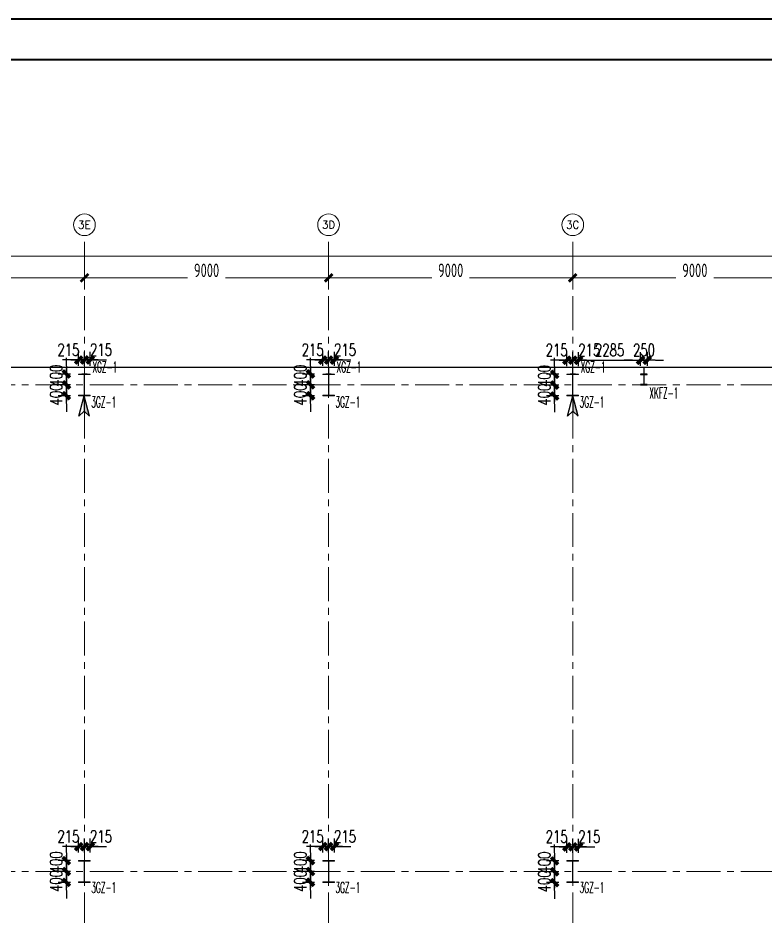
# Model space of a CAD drawing. Extents: x -1201378 to 2367219, y -619313 to 244905.
# Drawn here: x 177790 to 205331, y -203041 to -169915 of the extents above; entities that cross this region are included whole.
import ezdxf
from ezdxf.enums import TextEntityAlignment as Align

# ---------------------------------------------------------------- set-up
doc = ezdxf.new("R2010")
doc.units = 0
doc.header["$LTSCALE"] = 1000
doc.linetypes.add('CENTER', pattern=[2, 1.25, -0.25, 0.25, -0.25])
doc.linetypes.add('HIDDEN', pattern=[0.375, 0.25, -0.125])
doc.layers.get('0').update_dxf_attribs({"linetype": 'CONTINUOUS'})
doc.layers.get('Defpoints').update_dxf_attribs({"linetype": 'CONTINUOUS'})
for name, color, linetype in [('0-cxFrame', 155, 'CONTINUOUS'), ('A-AXIS-DP', 126, 'CONTINUOUS'), ('A-WINDOW', 140, 'CONTINUOUS'), ('S-CJGC', 5, 'CONTINUOUS'), ('S-DIMZ', 115, 'CONTINUOUS'), ('S-SGJ', 21, 'CONTINUOUS'), ('S-SHAPE2', 165, 'HIDDEN')]:
    doc.layers.add(name, color=color, linetype=linetype)
for name, color, linetype, lineweight in [('0-cxText', 131, 'CONTINUOUS', 25), ('S-axis', 111, 'CONTINUOUS', 0), ('S-col', 2, 'CONTINUOUS', 0), ('S-dote', 5, 'CENTER', 0)]:
    doc.layers.add(name, color=color, linetype=linetype, lineweight=lineweight)
doc.styles.add('_TCH_AXIS', font='COMPLEX', dxfattribs={"bigfont": 'GBCBIG'})
doc.styles.add('cx_tuming', font='simhei.ttf')
doc.styles.add('cx_tuqian1', font='')
doc.styles.add('SS1', font='tj-romans1.shx', dxfattribs={"width": 0.7, "bigfont": 'tj-hztxt1.shx'})
doc.styles.add('TSSD_Dimension', font='tssdeng.shx', dxfattribs={"width": 0.7, "bigfont": 'hztxt.shx'})
doc.styles.add('黑体', font='simhei.ttf', dxfattribs={"width": 0.8})
doc.styles.get('cx_tuqian1').set_extended_font_data('SimSun')
doc.dimstyles.new('S-150-ARCHI', dxfattribs={"dimscale": 150, "dimtxt": 3, "dimasz": 2, "dimexe": 2, "dimexo": 2, "dimgap": 1, "dimtad": 1, "dimdec": 0, "dimzin": 0, "dimdsep": 46, "dimtxsty": 'SS1', "dimblk1": 'TT', "dimblk2": 'TT', "dimsah": 1, "dimcen": 1, "dimclrd": 256, "dimclre": 256, "dimclrt": 256, "dimadec": 0, "dimazin": 0, "dimtfac": 1, "dimtdec": 0, "dimtix": 1, "dimtmove": 2, "dimatfit": 0, "dimldrblk": 'TT', "dimfxl": 2, "dimtolj": 1, "dimtzin": 0, "dimarcsym": 0})
doc.dimstyles.new('TSSD_200_200', dxfattribs={"dimtxt": 500, "dimasz": 200, "dimexe": 200, "dimexo": 500, "dimgap": 200, "dimtad": 1, "dimdec": 0, "dimzin": 0, "dimdsep": 46, "dimtxsty": 'TSSD_Dimension', "dimblk": 'ARCHTICK', "dimcen": 0, "dimdle": 200, "dimclrt": 7, "dimadec": 0, "dimazin": 0, "dimtfac": 1, "dimtdec": 0, "dimtix": 1, "dimtmove": 2, "dimatfit": 3, "dimfxl": 1, "dimtolj": 1, "dimtzin": 0, "dimarcsym": 0})

# ---------------------------------------------------------------- blocks, each defined once
blk = doc.blocks.new('w42343243')
at = {"layer": 'S-col'}
blk.add_lwpolyline([(-165069, 621020), (-164639, 621020), (-164639, 621002), (-164848, 621002), (-164848, 620238), (-164639, 620238), (-164639, 620220), (-165069, 620220), (-165069, 620238), (-164860, 620238), (-164860, 621002), (-165069, 621002)], close=True, dxfattribs=at)
blk = doc.blocks.new('42343')
at = {"layer": 'A-WINDOW'}
for p in [(0, 100), (9000, 100), (18000, 100), (0, -17850), (9000, -17850), (18000, -17850)]:
    blk.add_blockref('w42343243', p, dxfattribs=at)
blk = doc.blocks.new('_ArchTick')
at = {"color": 0, "linetype": 'ByBlock', "const_width": 0.5}
blk.add_lwpolyline([(-0.71, -0.71), (0.71, 0.71)], dxfattribs=at)
blk = doc.blocks.new('*D477')
at = {"layer": 'Defpoints', "color": 0, "transparency": 16777216}
for p in [(-119758, -279500), (-128758, -280358), (-119758, -280358)]:
    blk.add_point(p, dxfattribs=at)
at = {"layer": 'S-axis', "color": 0, "lineweight": -2, "transparency": 16777216}
for p, q in [((-128958, -279500), (-124957, -279500)), ((-128758, -279858), (-128758, -279300)), ((-119558, -279500), (-123560, -279500)), ((-119758, -279858), (-119758, -279300))]:
    blk.add_line(p, q, dxfattribs=at)
at = {"layer": 'S-axis', "color": 0, "lineweight": -2, "transparency": 16777216, "xscale": 200, "yscale": 200, "zscale": 200, "rotation": 180}
blk.add_blockref('_ArchTick', (-128758, -279500), dxfattribs=at)
at = {"layer": 'S-axis', "color": 0, "lineweight": -2, "transparency": 16777216, "xscale": 200, "yscale": 200, "zscale": 200}
blk.add_blockref('_ArchTick', (-119758, -279500), dxfattribs=at)
at = {"layer": 'S-axis', "color": 7, "transparency": 16777216, "insert": (-124258, -279225), "char_height": 500, "attachment_point": 5, "style": 'TSSD_Dimension'}
blk.add_mtext('\\A1;9000', dxfattribs=at)
blk = doc.blocks.new('*D478')
at = {"layer": 'Defpoints', "color": 0, "transparency": 16777216}
for p in [(-110758, -279500), (-119758, -280358), (-110758, -280358)]:
    blk.add_point(p, dxfattribs=at)
at = {"layer": 'S-axis', "color": 0, "lineweight": -2, "transparency": 16777216}
for p, q in [((-119958, -279500), (-115957, -279500)), ((-119758, -279858), (-119758, -279300)), ((-110558, -279500), (-114560, -279500)), ((-110758, -279858), (-110758, -279300))]:
    blk.add_line(p, q, dxfattribs=at)
at = {"layer": 'S-axis', "color": 0, "lineweight": -2, "transparency": 16777216, "xscale": 200, "yscale": 200, "zscale": 200, "rotation": 180}
blk.add_blockref('_ArchTick', (-119758, -279500), dxfattribs=at)
at = {"layer": 'S-axis', "color": 0, "lineweight": -2, "transparency": 16777216, "xscale": 200, "yscale": 200, "zscale": 200}
blk.add_blockref('_ArchTick', (-110758, -279500), dxfattribs=at)
at = {"layer": 'S-axis', "color": 7, "transparency": 16777216, "insert": (-115258, -279225), "char_height": 500, "attachment_point": 5, "style": 'TSSD_Dimension'}
blk.add_mtext('\\A1;9000', dxfattribs=at)
blk = doc.blocks.new('*D479')
at = {"layer": 'Defpoints', "color": 0, "transparency": 16777216}
for p in [(-101758, -279500), (-110758, -280358), (-101758, -280358)]:
    blk.add_point(p, dxfattribs=at)
at = {"layer": 'S-axis', "color": 0, "lineweight": -2, "transparency": 16777216}
for p, q in [((-110958, -279500), (-106957, -279500)), ((-110758, -279858), (-110758, -279300)), ((-101558, -279500), (-105560, -279500)), ((-101758, -279858), (-101758, -279300))]:
    blk.add_line(p, q, dxfattribs=at)
at = {"layer": 'S-axis', "color": 0, "lineweight": -2, "transparency": 16777216, "xscale": 200, "yscale": 200, "zscale": 200, "rotation": 180}
blk.add_blockref('_ArchTick', (-110758, -279500), dxfattribs=at)
at = {"layer": 'S-axis', "color": 0, "lineweight": -2, "transparency": 16777216, "xscale": 200, "yscale": 200, "zscale": 200}
blk.add_blockref('_ArchTick', (-101758, -279500), dxfattribs=at)
at = {"layer": 'S-axis', "color": 7, "transparency": 16777216, "insert": (-106258, -279225), "char_height": 500, "attachment_point": 5, "style": 'TSSD_Dimension'}
blk.add_mtext('\\A1;9000', dxfattribs=at)
blk = doc.blocks.new('*D480')
at = {"layer": 'Defpoints', "color": 0, "transparency": 16777216}
for p in [(-92758, -279500), (-101758, -280358), (-92758, -280358)]:
    blk.add_point(p, dxfattribs=at)
at = {"layer": 'S-axis', "color": 0, "lineweight": -2, "transparency": 16777216}
for p, q in [((-101958, -279500), (-97957, -279500)), ((-101758, -279858), (-101758, -279300)), ((-92558, -279500), (-96560, -279500)), ((-92758, -279858), (-92758, -279300))]:
    blk.add_line(p, q, dxfattribs=at)
at = {"layer": 'S-axis', "color": 0, "lineweight": -2, "transparency": 16777216, "xscale": 200, "yscale": 200, "zscale": 200, "rotation": 180}
blk.add_blockref('_ArchTick', (-101758, -279500), dxfattribs=at)
at = {"layer": 'S-axis', "color": 0, "lineweight": -2, "transparency": 16777216, "xscale": 200, "yscale": 200, "zscale": 200}
blk.add_blockref('_ArchTick', (-92758, -279500), dxfattribs=at)
at = {"layer": 'S-axis', "color": 7, "transparency": 16777216, "insert": (-97258, -279225), "char_height": 500, "attachment_point": 5, "style": 'TSSD_Dimension'}
blk.add_mtext('\\A1;9000', dxfattribs=at)
blk = doc.blocks.new('*D483')
at = {"layer": 'Defpoints', "color": 0, "transparency": 16777216}
for p in [(-82958, -278700), (-268658, -280258), (-82958, -280258)]:
    blk.add_point(p, dxfattribs=at)
at = {"layer": 'S-axis', "color": 0, "lineweight": -2, "transparency": 16777216}
for p, q in [((-268658, -279758), (-268658, -278500)), ((-82958, -279758), (-82958, -278500)), ((-268858, -278700), (-176749, -278700)), ((-82758, -278700), (-174868, -278700))]:
    blk.add_line(p, q, dxfattribs=at)
at = {"layer": 'S-axis', "color": 0, "lineweight": -2, "transparency": 16777216, "xscale": 200, "yscale": 200, "zscale": 200, "rotation": 180}
blk.add_blockref('_ArchTick', (-268658, -278700), dxfattribs=at)
at = {"layer": 'S-axis', "color": 0, "lineweight": -2, "transparency": 16777216, "xscale": 200, "yscale": 200, "zscale": 200}
blk.add_blockref('_ArchTick', (-82958, -278700), dxfattribs=at)
at = {"layer": 'S-axis', "color": 7, "transparency": 16777216, "insert": (-175808, -278425), "char_height": 500, "attachment_point": 5, "style": 'TSSD_Dimension'}
blk.add_mtext('\\A1;185700', dxfattribs=at)
blk = doc.blocks.new('TK22.A0 L(Dragon)')
at = {"layer": '0-cxFrame', "color": 7, "const_width": 0.5}
blk.add_lwpolyline([(0, 0), (-1486, 0), (-1486, 841), (0, 841)], close=True, dxfattribs=at)
at = {"layer": '0-cxFrame', "const_width": 0.5}
blk.add_lwpolyline([(-80, 10), (-1466, 10), (-1466, 831), (-80, 831)], close=True, dxfattribs=at)
at = {"style": '黑体', "flags": 4}
blk.add_attdef('图幅', text='', height=3.3, dxfattribs=at).set_placement((-40, 3), align=Align.RIGHT)
at = {"layer": '0-cxText', "flags": 4}
for tag, height, style, p in [('建设单位', 3.5, 'cx_tuming', (-45, 240)), ('项目名称', 3.5, 'cx_tuming', (-45, 210)), ('子项名称', 3.5, 'cx_tuming', (-45, 180)), ('工程编号', 3.3, 'cx_tuqian1', (-35, 165)), ('图名1', 3.5, 'cx_tuming', (-45, 87)), ('图名2', 3.5, 'cx_tuming', (-45, 79)), ('图名3', 3.5, 'cx_tuming', (-45, 71)), ('出图日期', 3.3, 'cx_tuqian1', (-39, 60)), ('专业', 3.3, 'cx_tuqian1', (-55, 52)), ('图号', 3.3, 'cx_tuqian1', (-55, 44)), ('版次', 3.3, 'cx_tuqian1', (-20, 44))]:
    blk.add_attdef(tag, text='', height=height, dxfattribs=dict(at, style=style)).set_placement(p, align=Align.MIDDLE)
at = {"layer": 'Defpoints', "color": 6, "flags": 4}
for tag, height, style, p in [('tufu', 3.3, '黑体', (-12, 12)), ('dwfname', 4, 'cx_tuqian1', (-80, 3))]:
    blk.add_attdef(tag, text='', height=height, dxfattribs=dict(at, style=style)).set_placement(p, align=Align.RIGHT)
blk = doc.blocks.new('TT')
blk.add_line((-0.97, 0), (0.97, 0))
at = {"const_width": 0.45}
blk.add_lwpolyline([(-0.44, -0.44), (0.44, 0.44)], dxfattribs=at)
blk = doc.blocks.new('*D4148')
at = {"layer": 'Defpoints', "color": 0, "transparency": 16777216}
for p in [(180242, -200480), (180242, -200998), (180457, -200998)]:
    blk.add_point(p, dxfattribs=at)
at = {"layer": 'S-DIMZ', "lineweight": -2, "transparency": 16777216}
for p, q in [((180242, -200698), (180242, -200180)), ((180457, -200698), (180457, -200180)), ((179942, -200480), (179642, -200480)), ((180457, -200480), (180242, -200480)), ((180757, -200480), (181057, -200480))]:
    blk.add_line(p, q, dxfattribs=at)
at = {"layer": 'S-DIMZ', "lineweight": -2, "transparency": 16777216, "xscale": 300, "yscale": 300, "zscale": 300}
blk.add_blockref('TT', (180242, -200480), dxfattribs=at)
at = {"layer": 'S-DIMZ', "lineweight": -2, "transparency": 16777216, "xscale": 300, "yscale": 300, "zscale": 300, "rotation": 180}
blk.add_blockref('TT', (180457, -200480), dxfattribs=at)
at = {"layer": 'S-DIMZ', "transparency": 16777216, "insert": (180850, -200105), "char_height": 450, "attachment_point": 5, "style": 'SS1'}
blk.add_mtext('\\A1;215', dxfattribs=at)
blk = doc.blocks.new('*D4149')
at = {"layer": 'Defpoints', "color": 0, "transparency": 16777216}
for p in [(180027, -200480), (180027, -200998), (180242, -200998)]:
    blk.add_point(p, dxfattribs=at)
at = {"layer": 'S-DIMZ', "lineweight": -2, "transparency": 16777216}
for p, q in [((180027, -200698), (180027, -200180)), ((180242, -200698), (180242, -200180)), ((179727, -200480), (179427, -200480)), ((180242, -200480), (180027, -200480)), ((180542, -200480), (180842, -200480))]:
    blk.add_line(p, q, dxfattribs=at)
at = {"layer": 'S-DIMZ', "lineweight": -2, "transparency": 16777216, "xscale": 300, "yscale": 300, "zscale": 300}
blk.add_blockref('TT', (180027, -200480), dxfattribs=at)
at = {"layer": 'S-DIMZ', "lineweight": -2, "transparency": 16777216, "xscale": 300, "yscale": 300, "zscale": 300, "rotation": 180}
blk.add_blockref('TT', (180242, -200480), dxfattribs=at)
at = {"layer": 'S-DIMZ', "transparency": 16777216, "insert": (179651, -200105), "char_height": 450, "attachment_point": 5, "style": 'SS1'}
blk.add_mtext('\\A1;215', dxfattribs=at)
blk = doc.blocks.new('*D4150')
at = {"layer": 'Defpoints', "color": 0, "transparency": 16777216}
for p in [(180027, -200998), (179573, -201398), (180027, -201398)]:
    blk.add_point(p, dxfattribs=at)
at = {"layer": 'S-DIMZ', "lineweight": -2, "transparency": 16777216}
for p, q in [((179573, -200698), (179573, -200398)), ((179727, -200998), (179273, -200998)), ((179573, -200998), (179573, -201398)), ((179727, -201398), (179273, -201398)), ((179573, -201698), (179573, -201998))]:
    blk.add_line(p, q, dxfattribs=at)
at = {"layer": 'S-DIMZ', "lineweight": -2, "transparency": 16777216, "xscale": 300, "yscale": 300, "zscale": 300}
for p, rotation in [((179573, -200998), 270), ((179573, -201398), 90)]:
    blk.add_blockref('TT', p, dxfattribs=dict(at, rotation=rotation))
at = {"layer": 'S-DIMZ', "transparency": 16777216, "insert": (179198, -201058), "char_height": 450, "attachment_point": 5, "rotation": 90, "style": 'SS1'}
blk.add_mtext('\\A1;400', dxfattribs=at)
blk = doc.blocks.new('*D4151')
at = {"layer": 'Defpoints', "color": 0, "transparency": 16777216}
for p in [(180027, -201398), (179573, -201798), (180027, -201798)]:
    blk.add_point(p, dxfattribs=at)
at = {"layer": 'S-DIMZ', "lineweight": -2, "transparency": 16777216}
for p, q in [((179573, -201098), (179573, -200798)), ((179727, -201398), (179273, -201398)), ((179573, -201398), (179573, -201798)), ((179727, -201798), (179273, -201798)), ((179573, -202098), (179573, -202398))]:
    blk.add_line(p, q, dxfattribs=at)
at = {"layer": 'S-DIMZ', "lineweight": -2, "transparency": 16777216, "xscale": 300, "yscale": 300, "zscale": 300}
for p, rotation in [((179573, -201398), 270), ((179573, -201798), 90)]:
    blk.add_blockref('TT', p, dxfattribs=dict(at, rotation=rotation))
at = {"layer": 'S-DIMZ', "transparency": 16777216, "insert": (179198, -201752), "char_height": 450, "attachment_point": 5, "rotation": 90, "style": 'SS1'}
blk.add_mtext('\\A1;400', dxfattribs=at)
blk = doc.blocks.new('*D4152')
at = {"layer": 'Defpoints', "color": 0, "transparency": 16777216}
for p in [(189242, -200480), (189242, -200998), (189457, -200998)]:
    blk.add_point(p, dxfattribs=at)
at = {"layer": 'S-DIMZ', "lineweight": -2, "transparency": 16777216}
for p, q in [((189242, -200698), (189242, -200180)), ((189457, -200698), (189457, -200180)), ((188942, -200480), (188642, -200480)), ((189457, -200480), (189242, -200480)), ((189757, -200480), (190057, -200480))]:
    blk.add_line(p, q, dxfattribs=at)
at = {"layer": 'S-DIMZ', "lineweight": -2, "transparency": 16777216, "xscale": 300, "yscale": 300, "zscale": 300}
blk.add_blockref('TT', (189242, -200480), dxfattribs=at)
at = {"layer": 'S-DIMZ', "lineweight": -2, "transparency": 16777216, "xscale": 300, "yscale": 300, "zscale": 300, "rotation": 180}
blk.add_blockref('TT', (189457, -200480), dxfattribs=at)
at = {"layer": 'S-DIMZ', "transparency": 16777216, "insert": (189850, -200105), "char_height": 450, "attachment_point": 5, "style": 'SS1'}
blk.add_mtext('\\A1;215', dxfattribs=at)
blk = doc.blocks.new('*D4153')
at = {"layer": 'Defpoints', "color": 0, "transparency": 16777216}
for p in [(189027, -200480), (189027, -200998), (189242, -200998)]:
    blk.add_point(p, dxfattribs=at)
at = {"layer": 'S-DIMZ', "lineweight": -2, "transparency": 16777216}
for p, q in [((189027, -200698), (189027, -200180)), ((189242, -200698), (189242, -200180)), ((188727, -200480), (188427, -200480)), ((189242, -200480), (189027, -200480)), ((189542, -200480), (189842, -200480))]:
    blk.add_line(p, q, dxfattribs=at)
at = {"layer": 'S-DIMZ', "lineweight": -2, "transparency": 16777216, "xscale": 300, "yscale": 300, "zscale": 300}
blk.add_blockref('TT', (189027, -200480), dxfattribs=at)
at = {"layer": 'S-DIMZ', "lineweight": -2, "transparency": 16777216, "xscale": 300, "yscale": 300, "zscale": 300, "rotation": 180}
blk.add_blockref('TT', (189242, -200480), dxfattribs=at)
at = {"layer": 'S-DIMZ', "transparency": 16777216, "insert": (188651, -200105), "char_height": 450, "attachment_point": 5, "style": 'SS1'}
blk.add_mtext('\\A1;215', dxfattribs=at)
blk = doc.blocks.new('*D4154')
at = {"layer": 'Defpoints', "color": 0, "transparency": 16777216}
for p in [(189027, -200998), (188573, -201398), (189027, -201398)]:
    blk.add_point(p, dxfattribs=at)
at = {"layer": 'S-DIMZ', "lineweight": -2, "transparency": 16777216}
for p, q in [((188573, -200698), (188573, -200398)), ((188727, -200998), (188273, -200998)), ((188573, -200998), (188573, -201398)), ((188727, -201398), (188273, -201398)), ((188573, -201698), (188573, -201998))]:
    blk.add_line(p, q, dxfattribs=at)
at = {"layer": 'S-DIMZ', "lineweight": -2, "transparency": 16777216, "xscale": 300, "yscale": 300, "zscale": 300}
for p, rotation in [((188573, -200998), 270), ((188573, -201398), 90)]:
    blk.add_blockref('TT', p, dxfattribs=dict(at, rotation=rotation))
at = {"layer": 'S-DIMZ', "transparency": 16777216, "insert": (188198, -201058), "char_height": 450, "attachment_point": 5, "rotation": 90, "style": 'SS1'}
blk.add_mtext('\\A1;400', dxfattribs=at)
blk = doc.blocks.new('*D4155')
at = {"layer": 'Defpoints', "color": 0, "transparency": 16777216}
for p in [(189027, -201398), (188573, -201798), (189027, -201798)]:
    blk.add_point(p, dxfattribs=at)
at = {"layer": 'S-DIMZ', "lineweight": -2, "transparency": 16777216}
for p, q in [((188573, -201098), (188573, -200798)), ((188727, -201398), (188273, -201398)), ((188573, -201398), (188573, -201798)), ((188727, -201798), (188273, -201798)), ((188573, -202098), (188573, -202398))]:
    blk.add_line(p, q, dxfattribs=at)
at = {"layer": 'S-DIMZ', "lineweight": -2, "transparency": 16777216, "xscale": 300, "yscale": 300, "zscale": 300}
for p, rotation in [((188573, -201398), 270), ((188573, -201798), 90)]:
    blk.add_blockref('TT', p, dxfattribs=dict(at, rotation=rotation))
at = {"layer": 'S-DIMZ', "transparency": 16777216, "insert": (188198, -201752), "char_height": 450, "attachment_point": 5, "rotation": 90, "style": 'SS1'}
blk.add_mtext('\\A1;400', dxfattribs=at)
blk = doc.blocks.new('*D4156')
at = {"layer": 'Defpoints', "color": 0, "transparency": 16777216}
for p in [(198242, -200489), (198242, -201007), (198457, -201007)]:
    blk.add_point(p, dxfattribs=at)
at = {"layer": 'S-DIMZ', "lineweight": -2, "transparency": 16777216}
for p, q in [((198242, -200707), (198242, -200189)), ((198457, -200707), (198457, -200189)), ((197942, -200489), (197642, -200489)), ((198457, -200489), (198242, -200489)), ((198757, -200489), (199057, -200489))]:
    blk.add_line(p, q, dxfattribs=at)
at = {"layer": 'S-DIMZ', "lineweight": -2, "transparency": 16777216, "xscale": 300, "yscale": 300, "zscale": 300}
blk.add_blockref('TT', (198242, -200489), dxfattribs=at)
at = {"layer": 'S-DIMZ', "lineweight": -2, "transparency": 16777216, "xscale": 300, "yscale": 300, "zscale": 300, "rotation": 180}
blk.add_blockref('TT', (198457, -200489), dxfattribs=at)
at = {"layer": 'S-DIMZ', "transparency": 16777216, "insert": (198850, -200114), "char_height": 450, "attachment_point": 5, "style": 'SS1'}
blk.add_mtext('\\A1;215', dxfattribs=at)
blk = doc.blocks.new('*D4157')
at = {"layer": 'Defpoints', "color": 0, "transparency": 16777216}
for p in [(198027, -200489), (198027, -201007), (198242, -201007)]:
    blk.add_point(p, dxfattribs=at)
at = {"layer": 'S-DIMZ', "lineweight": -2, "transparency": 16777216}
for p, q in [((198027, -200707), (198027, -200189)), ((198242, -200707), (198242, -200189)), ((197727, -200489), (197427, -200489)), ((198242, -200489), (198027, -200489)), ((198542, -200489), (198842, -200489))]:
    blk.add_line(p, q, dxfattribs=at)
at = {"layer": 'S-DIMZ', "lineweight": -2, "transparency": 16777216, "xscale": 300, "yscale": 300, "zscale": 300}
blk.add_blockref('TT', (198027, -200489), dxfattribs=at)
at = {"layer": 'S-DIMZ', "lineweight": -2, "transparency": 16777216, "xscale": 300, "yscale": 300, "zscale": 300, "rotation": 180}
blk.add_blockref('TT', (198242, -200489), dxfattribs=at)
at = {"layer": 'S-DIMZ', "transparency": 16777216, "insert": (197651, -200114), "char_height": 450, "attachment_point": 5, "style": 'SS1'}
blk.add_mtext('\\A1;215', dxfattribs=at)
blk = doc.blocks.new('*D4158')
at = {"layer": 'Defpoints', "color": 0, "transparency": 16777216}
for p in [(198027, -201007), (197573, -201407), (198027, -201407)]:
    blk.add_point(p, dxfattribs=at)
at = {"layer": 'S-DIMZ', "lineweight": -2, "transparency": 16777216}
for p, q in [((197573, -200707), (197573, -200407)), ((197727, -201007), (197273, -201007)), ((197573, -201007), (197573, -201407)), ((197727, -201407), (197273, -201407)), ((197573, -201707), (197573, -202007))]:
    blk.add_line(p, q, dxfattribs=at)
at = {"layer": 'S-DIMZ', "lineweight": -2, "transparency": 16777216, "xscale": 300, "yscale": 300, "zscale": 300}
for p, rotation in [((197573, -201007), 270), ((197573, -201407), 90)]:
    blk.add_blockref('TT', p, dxfattribs=dict(at, rotation=rotation))
at = {"layer": 'S-DIMZ', "transparency": 16777216, "insert": (197198, -201067), "char_height": 450, "attachment_point": 5, "rotation": 90, "style": 'SS1'}
blk.add_mtext('\\A1;400', dxfattribs=at)
blk = doc.blocks.new('*D4159')
at = {"layer": 'Defpoints', "color": 0, "transparency": 16777216}
for p in [(198027, -201407), (197573, -201807), (198027, -201807)]:
    blk.add_point(p, dxfattribs=at)
at = {"layer": 'S-DIMZ', "lineweight": -2, "transparency": 16777216}
for p, q in [((197573, -201107), (197573, -200807)), ((197727, -201407), (197273, -201407)), ((197573, -201407), (197573, -201807)), ((197727, -201807), (197273, -201807)), ((197573, -202107), (197573, -202407))]:
    blk.add_line(p, q, dxfattribs=at)
at = {"layer": 'S-DIMZ', "lineweight": -2, "transparency": 16777216, "xscale": 300, "yscale": 300, "zscale": 300}
for p, rotation in [((197573, -201407), 270), ((197573, -201807), 90)]:
    blk.add_blockref('TT', p, dxfattribs=dict(at, rotation=rotation))
at = {"layer": 'S-DIMZ', "transparency": 16777216, "insert": (197198, -201761), "char_height": 450, "attachment_point": 5, "rotation": 90, "style": 'SS1'}
blk.add_mtext('\\A1;400', dxfattribs=at)
blk = doc.blocks.new('*D4224')
at = {"layer": 'Defpoints', "color": 0, "transparency": 16777216}
for p in [(180242, -182530), (180242, -183048), (180457, -183048)]:
    blk.add_point(p, dxfattribs=at)
at = {"layer": 'S-DIMZ', "lineweight": -2, "transparency": 16777216}
for p, q in [((180242, -182748), (180242, -182230)), ((180457, -182748), (180457, -182230)), ((179942, -182530), (179642, -182530)), ((180457, -182530), (180242, -182530)), ((180757, -182530), (181057, -182530))]:
    blk.add_line(p, q, dxfattribs=at)
at = {"layer": 'S-DIMZ', "lineweight": -2, "transparency": 16777216, "xscale": 300, "yscale": 300, "zscale": 300}
blk.add_blockref('TT', (180242, -182530), dxfattribs=at)
at = {"layer": 'S-DIMZ', "lineweight": -2, "transparency": 16777216, "xscale": 300, "yscale": 300, "zscale": 300, "rotation": 180}
blk.add_blockref('TT', (180457, -182530), dxfattribs=at)
at = {"layer": 'S-DIMZ', "transparency": 16777216, "insert": (180850, -182155), "char_height": 450, "attachment_point": 5, "style": 'SS1'}
blk.add_mtext('\\A1;215', dxfattribs=at)
blk = doc.blocks.new('*D4225')
at = {"layer": 'Defpoints', "color": 0, "transparency": 16777216}
for p in [(180027, -182530), (180027, -183048), (180242, -183048)]:
    blk.add_point(p, dxfattribs=at)
at = {"layer": 'S-DIMZ', "lineweight": -2, "transparency": 16777216}
for p, q in [((180027, -182748), (180027, -182230)), ((180242, -182748), (180242, -182230)), ((179727, -182530), (179427, -182530)), ((180242, -182530), (180027, -182530)), ((180542, -182530), (180842, -182530))]:
    blk.add_line(p, q, dxfattribs=at)
at = {"layer": 'S-DIMZ', "lineweight": -2, "transparency": 16777216, "xscale": 300, "yscale": 300, "zscale": 300}
blk.add_blockref('TT', (180027, -182530), dxfattribs=at)
at = {"layer": 'S-DIMZ', "lineweight": -2, "transparency": 16777216, "xscale": 300, "yscale": 300, "zscale": 300, "rotation": 180}
blk.add_blockref('TT', (180242, -182530), dxfattribs=at)
at = {"layer": 'S-DIMZ', "transparency": 16777216, "insert": (179651, -182155), "char_height": 450, "attachment_point": 5, "style": 'SS1'}
blk.add_mtext('\\A1;215', dxfattribs=at)
blk = doc.blocks.new('*D4226')
at = {"layer": 'Defpoints', "color": 0, "transparency": 16777216}
for p in [(180027, -183048), (179573, -183448), (180027, -183448)]:
    blk.add_point(p, dxfattribs=at)
at = {"layer": 'S-DIMZ', "lineweight": -2, "transparency": 16777216}
for p, q in [((179573, -182748), (179573, -182448)), ((179727, -183048), (179273, -183048)), ((179573, -183048), (179573, -183448)), ((179727, -183448), (179273, -183448)), ((179573, -183748), (179573, -184048))]:
    blk.add_line(p, q, dxfattribs=at)
at = {"layer": 'S-DIMZ', "lineweight": -2, "transparency": 16777216, "xscale": 300, "yscale": 300, "zscale": 300}
for p, rotation in [((179573, -183048), 270), ((179573, -183448), 90)]:
    blk.add_blockref('TT', p, dxfattribs=dict(at, rotation=rotation))
at = {"layer": 'S-DIMZ', "transparency": 16777216, "insert": (179198, -183108), "char_height": 450, "attachment_point": 5, "rotation": 90, "style": 'SS1'}
blk.add_mtext('\\A1;400', dxfattribs=at)
blk = doc.blocks.new('*D4227')
at = {"layer": 'Defpoints', "color": 0, "transparency": 16777216}
for p in [(180027, -183448), (179573, -183848), (180027, -183848)]:
    blk.add_point(p, dxfattribs=at)
at = {"layer": 'S-DIMZ', "lineweight": -2, "transparency": 16777216}
for p, q in [((179573, -183148), (179573, -182848)), ((179727, -183448), (179273, -183448)), ((179573, -183448), (179573, -183848)), ((179727, -183848), (179273, -183848)), ((179573, -184148), (179573, -184448))]:
    blk.add_line(p, q, dxfattribs=at)
at = {"layer": 'S-DIMZ', "lineweight": -2, "transparency": 16777216, "xscale": 300, "yscale": 300, "zscale": 300}
for p, rotation in [((179573, -183448), 270), ((179573, -183848), 90)]:
    blk.add_blockref('TT', p, dxfattribs=dict(at, rotation=rotation))
at = {"layer": 'S-DIMZ', "transparency": 16777216, "insert": (179198, -183802), "char_height": 450, "attachment_point": 5, "rotation": 90, "style": 'SS1'}
blk.add_mtext('\\A1;400', dxfattribs=at)
blk = doc.blocks.new('*D4228')
at = {"layer": 'Defpoints', "color": 0, "transparency": 16777216}
for p in [(189242, -182530), (189242, -183048), (189457, -183048)]:
    blk.add_point(p, dxfattribs=at)
at = {"layer": 'S-DIMZ', "lineweight": -2, "transparency": 16777216}
for p, q in [((189242, -182748), (189242, -182230)), ((189457, -182748), (189457, -182230)), ((188942, -182530), (188642, -182530)), ((189457, -182530), (189242, -182530)), ((189757, -182530), (190057, -182530))]:
    blk.add_line(p, q, dxfattribs=at)
at = {"layer": 'S-DIMZ', "lineweight": -2, "transparency": 16777216, "xscale": 300, "yscale": 300, "zscale": 300}
blk.add_blockref('TT', (189242, -182530), dxfattribs=at)
at = {"layer": 'S-DIMZ', "lineweight": -2, "transparency": 16777216, "xscale": 300, "yscale": 300, "zscale": 300, "rotation": 180}
blk.add_blockref('TT', (189457, -182530), dxfattribs=at)
at = {"layer": 'S-DIMZ', "transparency": 16777216, "insert": (189850, -182155), "char_height": 450, "attachment_point": 5, "style": 'SS1'}
blk.add_mtext('\\A1;215', dxfattribs=at)
blk = doc.blocks.new('*D4229')
at = {"layer": 'Defpoints', "color": 0, "transparency": 16777216}
for p in [(189027, -182530), (189027, -183048), (189242, -183048)]:
    blk.add_point(p, dxfattribs=at)
at = {"layer": 'S-DIMZ', "lineweight": -2, "transparency": 16777216}
for p, q in [((189027, -182748), (189027, -182230)), ((189242, -182748), (189242, -182230)), ((188727, -182530), (188427, -182530)), ((189242, -182530), (189027, -182530)), ((189542, -182530), (189842, -182530))]:
    blk.add_line(p, q, dxfattribs=at)
at = {"layer": 'S-DIMZ', "lineweight": -2, "transparency": 16777216, "xscale": 300, "yscale": 300, "zscale": 300}
blk.add_blockref('TT', (189027, -182530), dxfattribs=at)
at = {"layer": 'S-DIMZ', "lineweight": -2, "transparency": 16777216, "xscale": 300, "yscale": 300, "zscale": 300, "rotation": 180}
blk.add_blockref('TT', (189242, -182530), dxfattribs=at)
at = {"layer": 'S-DIMZ', "transparency": 16777216, "insert": (188651, -182155), "char_height": 450, "attachment_point": 5, "style": 'SS1'}
blk.add_mtext('\\A1;215', dxfattribs=at)
blk = doc.blocks.new('*D4230')
at = {"layer": 'Defpoints', "color": 0, "transparency": 16777216}
for p in [(189027, -183048), (188573, -183448), (189027, -183448)]:
    blk.add_point(p, dxfattribs=at)
at = {"layer": 'S-DIMZ', "lineweight": -2, "transparency": 16777216}
for p, q in [((188573, -182748), (188573, -182448)), ((188727, -183048), (188273, -183048)), ((188573, -183048), (188573, -183448)), ((188727, -183448), (188273, -183448)), ((188573, -183748), (188573, -184048))]:
    blk.add_line(p, q, dxfattribs=at)
at = {"layer": 'S-DIMZ', "lineweight": -2, "transparency": 16777216, "xscale": 300, "yscale": 300, "zscale": 300}
for p, rotation in [((188573, -183048), 270), ((188573, -183448), 90)]:
    blk.add_blockref('TT', p, dxfattribs=dict(at, rotation=rotation))
at = {"layer": 'S-DIMZ', "transparency": 16777216, "insert": (188198, -183108), "char_height": 450, "attachment_point": 5, "rotation": 90, "style": 'SS1'}
blk.add_mtext('\\A1;400', dxfattribs=at)
blk = doc.blocks.new('*D4231')
at = {"layer": 'Defpoints', "color": 0, "transparency": 16777216}
for p in [(189027, -183448), (188573, -183848), (189027, -183848)]:
    blk.add_point(p, dxfattribs=at)
at = {"layer": 'S-DIMZ', "lineweight": -2, "transparency": 16777216}
for p, q in [((188573, -183148), (188573, -182848)), ((188727, -183448), (188273, -183448)), ((188573, -183448), (188573, -183848)), ((188727, -183848), (188273, -183848)), ((188573, -184148), (188573, -184448))]:
    blk.add_line(p, q, dxfattribs=at)
at = {"layer": 'S-DIMZ', "lineweight": -2, "transparency": 16777216, "xscale": 300, "yscale": 300, "zscale": 300}
for p, rotation in [((188573, -183448), 270), ((188573, -183848), 90)]:
    blk.add_blockref('TT', p, dxfattribs=dict(at, rotation=rotation))
at = {"layer": 'S-DIMZ', "transparency": 16777216, "insert": (188198, -183802), "char_height": 450, "attachment_point": 5, "rotation": 90, "style": 'SS1'}
blk.add_mtext('\\A1;400', dxfattribs=at)
blk = doc.blocks.new('*D4232')
at = {"layer": 'Defpoints', "color": 0, "transparency": 16777216}
for p in [(198242, -182539), (198242, -183057), (198457, -183057)]:
    blk.add_point(p, dxfattribs=at)
at = {"layer": 'S-DIMZ', "lineweight": -2, "transparency": 16777216}
for p, q in [((198242, -182757), (198242, -182239)), ((198457, -182757), (198457, -182239)), ((197942, -182539), (197642, -182539)), ((198457, -182539), (198242, -182539)), ((198757, -182539), (199057, -182539))]:
    blk.add_line(p, q, dxfattribs=at)
at = {"layer": 'S-DIMZ', "lineweight": -2, "transparency": 16777216, "xscale": 300, "yscale": 300, "zscale": 300}
blk.add_blockref('TT', (198242, -182539), dxfattribs=at)
at = {"layer": 'S-DIMZ', "lineweight": -2, "transparency": 16777216, "xscale": 300, "yscale": 300, "zscale": 300, "rotation": 180}
blk.add_blockref('TT', (198457, -182539), dxfattribs=at)
at = {"layer": 'S-DIMZ', "transparency": 16777216, "insert": (198850, -182164), "char_height": 450, "attachment_point": 5, "style": 'SS1'}
blk.add_mtext('\\A1;215', dxfattribs=at)
blk = doc.blocks.new('*D4233')
at = {"layer": 'Defpoints', "color": 0, "transparency": 16777216}
for p in [(198027, -182539), (198027, -183057), (198242, -183057)]:
    blk.add_point(p, dxfattribs=at)
at = {"layer": 'S-DIMZ', "lineweight": -2, "transparency": 16777216}
for p, q in [((198027, -182757), (198027, -182239)), ((198242, -182757), (198242, -182239)), ((197727, -182539), (197427, -182539)), ((198242, -182539), (198027, -182539)), ((198542, -182539), (198842, -182539))]:
    blk.add_line(p, q, dxfattribs=at)
at = {"layer": 'S-DIMZ', "lineweight": -2, "transparency": 16777216, "xscale": 300, "yscale": 300, "zscale": 300}
blk.add_blockref('TT', (198027, -182539), dxfattribs=at)
at = {"layer": 'S-DIMZ', "lineweight": -2, "transparency": 16777216, "xscale": 300, "yscale": 300, "zscale": 300, "rotation": 180}
blk.add_blockref('TT', (198242, -182539), dxfattribs=at)
at = {"layer": 'S-DIMZ', "transparency": 16777216, "insert": (197651, -182164), "char_height": 450, "attachment_point": 5, "style": 'SS1'}
blk.add_mtext('\\A1;215', dxfattribs=at)
blk = doc.blocks.new('*D4234')
at = {"layer": 'Defpoints', "color": 0, "transparency": 16777216}
for p in [(198027, -183057), (197573, -183457), (198027, -183457)]:
    blk.add_point(p, dxfattribs=at)
at = {"layer": 'S-DIMZ', "lineweight": -2, "transparency": 16777216}
for p, q in [((197573, -182757), (197573, -182457)), ((197727, -183057), (197273, -183057)), ((197573, -183057), (197573, -183457)), ((197727, -183457), (197273, -183457)), ((197573, -183757), (197573, -184057))]:
    blk.add_line(p, q, dxfattribs=at)
at = {"layer": 'S-DIMZ', "lineweight": -2, "transparency": 16777216, "xscale": 300, "yscale": 300, "zscale": 300}
for p, rotation in [((197573, -183057), 270), ((197573, -183457), 90)]:
    blk.add_blockref('TT', p, dxfattribs=dict(at, rotation=rotation))
at = {"layer": 'S-DIMZ', "transparency": 16777216, "insert": (197198, -183117), "char_height": 450, "attachment_point": 5, "rotation": 90, "style": 'SS1'}
blk.add_mtext('\\A1;400', dxfattribs=at)
blk = doc.blocks.new('*D4235')
at = {"layer": 'Defpoints', "color": 0, "transparency": 16777216}
for p in [(198027, -183457), (197573, -183857), (198027, -183857)]:
    blk.add_point(p, dxfattribs=at)
at = {"layer": 'S-DIMZ', "lineweight": -2, "transparency": 16777216}
for p, q in [((197573, -183157), (197573, -182857)), ((197727, -183457), (197273, -183457)), ((197573, -183457), (197573, -183857)), ((197727, -183857), (197273, -183857)), ((197573, -184157), (197573, -184457))]:
    blk.add_line(p, q, dxfattribs=at)
at = {"layer": 'S-DIMZ', "lineweight": -2, "transparency": 16777216, "xscale": 300, "yscale": 300, "zscale": 300}
for p, rotation in [((197573, -183457), 270), ((197573, -183857), 90)]:
    blk.add_blockref('TT', p, dxfattribs=dict(at, rotation=rotation))
at = {"layer": 'S-DIMZ', "transparency": 16777216, "insert": (197198, -183811), "char_height": 450, "attachment_point": 5, "rotation": 90, "style": 'SS1'}
blk.add_mtext('\\A1;400', dxfattribs=at)
blk = doc.blocks.new('S-CJGC')
at = {"layer": 'S-CJGC'}
for p, q in [((-131, -119), (0, 381)), ((131, -119), (0, 381)), ((0, 381), (0, 0)), ((0, 0), (-131, -119)), ((0, 0), (131, -119))]:
    blk.add_line(p, q, dxfattribs=at)
blk.add_solid([(131, -119), (0, 0), (0, 381)], dxfattribs=at)
blk = doc.blocks.new('*D6689')
at = {"layer": 'Defpoints', "color": 0, "transparency": 16777216}
for p in [(200742, -182539), (198457, -183048), (200742, -183048)]:
    blk.add_point(p, dxfattribs=at)
at = {"layer": 'S-DIMZ', "lineweight": -2, "transparency": 16777216}
for p, q in [((198457, -182748), (198457, -182239)), ((200742, -182748), (200742, -182239)), ((198757, -182539), (200442, -182539))]:
    blk.add_line(p, q, dxfattribs=at)
at = {"layer": 'S-DIMZ', "lineweight": -2, "transparency": 16777216, "xscale": 300, "yscale": 300, "zscale": 300, "rotation": 180}
blk.add_blockref('TT', (198457, -182539), dxfattribs=at)
at = {"layer": 'S-DIMZ', "lineweight": -2, "transparency": 16777216, "xscale": 300, "yscale": 300, "zscale": 300}
blk.add_blockref('TT', (200742, -182539), dxfattribs=at)
at = {"layer": 'S-DIMZ', "transparency": 16777216, "insert": (199599, -182164), "char_height": 450, "attachment_point": 5, "style": 'SS1'}
blk.add_mtext('\\A1;2285', dxfattribs=at)
blk = doc.blocks.new('*D6690')
at = {"layer": 'Defpoints', "color": 0, "transparency": 16777216}
for p in [(200992, -182539), (200742, -183048), (200992, -183048)]:
    blk.add_point(p, dxfattribs=at)
at = {"layer": 'S-DIMZ', "lineweight": -2, "transparency": 16777216}
for p, q in [((200742, -182748), (200742, -182239)), ((200992, -182748), (200992, -182239)), ((200442, -182539), (200142, -182539)), ((200742, -182539), (200992, -182539)), ((201292, -182539), (201592, -182539))]:
    blk.add_line(p, q, dxfattribs=at)
at = {"layer": 'S-DIMZ', "lineweight": -2, "transparency": 16777216, "xscale": 300, "yscale": 300, "zscale": 300}
blk.add_blockref('TT', (200742, -182539), dxfattribs=at)
at = {"layer": 'S-DIMZ', "lineweight": -2, "transparency": 16777216, "xscale": 300, "yscale": 300, "zscale": 300, "rotation": 180}
blk.add_blockref('TT', (200992, -182539), dxfattribs=at)
at = {"layer": 'S-DIMZ', "transparency": 16777216, "insert": (200867, -182164), "char_height": 450, "attachment_point": 5, "style": 'SS1'}
blk.add_mtext('\\A1;250', dxfattribs=at)
blk = doc.blocks.new('3#轴网')
at = {"layer": 'S-axis'}
for centre in [(-119758.5, -277544.2), (-110758.5, -277544.2), (-101758.5, -277544.2)]:
    blk.add_circle(centre, 400, dxfattribs=at)
at = {"layer": 'S-dote'}
for p, q in [((-119758.5, -363428.2), (-119758.5, -277944.2)), ((-110758.5, -363428.2), (-110758.5, -277944.2)), ((-101758.5, -363428.2), (-101758.5, -277944.2)), ((-78316.2, -283448.2), (-273210.6, -283448.2)), ((-78316.2, -301398.2), (-273210.6, -301398.2))]:
    blk.add_line(p, q, dxfattribs=at)
at = {"layer": 'S-axis', "style": '_TCH_AXIS'}
for s, height, p, p2 in [('3E', 288.12, (-119998.6, -277688.3), (-119518.4, -277688.3)), ('3D', 282.17, (-111000.3, -277685.3), (-110516.6, -277685.3)), ('3C', 294.28, (-101996.7, -277691.4), (-101520.2, -277691.4))]:
    blk.add_text(s, height=height, dxfattribs=at).set_placement(p, p2, align=Align.FIT)
at = {"layer": 'S-axis'}
for base, p1, p2, picture, middle in [((-82958.5, -278700.4), (-268658.5, -280258.4), (-82958.5, -280258.4), '*D483', (-175808.5, -278425.4)), ((-119758.5, -279500.4), (-128758.5, -280358.4), (-119758.5, -280358.4), '*D477', (-124258.5, -279225.4)), ((-110758.5, -279500.4), (-119758.5, -280358.4), (-110758.5, -280358.4), '*D478', (-115258.5, -279225.4)), ((-101758.5, -279500.4), (-110758.5, -280358.4), (-101758.5, -280358.4), '*D479', (-106258.5, -279225.4)), ((-92758.5, -279500.4), (-101758.5, -280358.4), (-92758.5, -280358.4), '*D480', (-97258.5, -279225.4))]:
    dim = blk.add_linear_dim(base=base, p1=p1, p2=p2, angle=0, dimstyle='TSSD_200_200', dxfattribs=at)
    dim.commit()
    dim.dimension.update_dxf_attribs({"geometry": picture, "text_midpoint": middle, "dimtype": 161})

msp = doc.modelspace()

# ---------------------------------------------------------------- linework, layer by layer
at = {"layer": 'A-AXIS-DP', "color": 1, "ltscale": 10000}
msp.add_lwpolyline([(200741.5, -183448.2), (200991.5, -183448.2), (200991.5, -183436.2), (200870.5, -183436.2), (200870.5, -183060.2), (200991.5, -183060.2), (200991.5, -183048.2), (200741.5, -183048.2), (200741.5, -183060.2), (200862.5, -183060.2), (200862.5, -183436.2), (200741.5, -183436.2)], close=True, dxfattribs=at)
at = {"layer": 'S-col'}
for points in [[(180341.5, -182798.2), (180141.5, -182798.2), (180141.5, -182810.2), (180237.5, -182810.2), (180237.5, -183036.2), (180141.5, -183036.2), (180141.5, -183048.2), (180341.5, -183048.2), (180341.5, -183036.2), (180245.5, -183036.2), (180245.5, -182810.2), (180341.5, -182810.2)], [(189341.5, -182798.2), (189141.5, -182798.2), (189141.5, -182810.2), (189237.5, -182810.2), (189237.5, -183036.2), (189141.5, -183036.2), (189141.5, -183048.2), (189341.5, -183048.2), (189341.5, -183036.2), (189245.5, -183036.2), (189245.5, -182810.2), (189341.5, -182810.2)], [(198341.5, -182798.2), (198141.5, -182798.2), (198141.5, -182810.2), (198237.5, -182810.2), (198237.5, -183036.2), (198141.5, -183036.2), (198141.5, -183048.2), (198341.5, -183048.2), (198341.5, -183036.2), (198245.5, -183036.2), (198245.5, -182810.2), (198341.5, -182810.2)]]:
    msp.add_lwpolyline(points, close=True, dxfattribs=at)
at = {"layer": 'S-col', "color": 3}
msp.add_lwpolyline([(200966.5, -182798.2), (200766.5, -182798.2), (200766.5, -182810.2), (200862.5, -182810.2), (200862.5, -183036.2), (200766.5, -183036.2), (200766.5, -183048.2), (200966.5, -183048.2), (200966.5, -183036.2), (200870.5, -183036.2), (200870.5, -182810.2), (200966.5, -182810.2)], close=True, dxfattribs=at)
at = {"layer": 'S-SHAPE2', "ltscale": 2, "const_width": 50}
msp.add_lwpolyline([(216991.5, -183448.2), (216991.5, -182798.1), (48918.8, -182798.1), (31391.5, -236773.7), (31391.5, -255898.2), (216991.5, -255898.2), (216991.5, -255148.2)], dxfattribs=at)

# ---------------------------------------------------------------- block references
at = {"layer": '0-cxFrame', "xscale": 150, "yscale": 150, "zscale": 150}
msp.add_blockref('TK22.A0 L(Dragon)', (235008.3, -296102.2), dxfattribs=at)
at = {"layer": 'S-axis'}
msp.add_blockref('3#轴网', (300000, 100000), dxfattribs=at)
at = {"layer": 'S-CJGC', "xscale": 1.5, "yscale": 1.5, "zscale": 1.5}
for p in [(180235.5, -184419.9), (198241.5, -184419.9)]:
    msp.add_blockref('S-CJGC', p, dxfattribs=at)
at = {"layer": 'S-col'}
msp.add_blockref('42343', (345095.7, -804168.2), dxfattribs=at)

# ---------------------------------------------------------------- texts
at = {"layer": 'S-SGJ', "style": 'SS1', "width": 0.5}
for s, p in [('XGZ-1', (180533.2, -182789.8)), ('XGZ-1', (189533.2, -182789.8)), ('XGZ-1', (198533.2, -182789.8)), ('XKFZ-1', (201065, -183748)), ('3GZ-1', (180492.2, -184083.4)), ('3GZ-1', (189492.2, -184083.4)), ('3GZ-1', (198492.2, -184083.4)), ('3GZ-1', (180492.2, -201987.1)), ('3GZ-1', (189492.2, -201987.1)), ('3GZ-1', (198492.2, -201987.1))]:
    msp.add_text(s, height=400, dxfattribs=at).set_placement(p, align=Align.MIDDLE_LEFT)

# ---------------------------------------------------------------- dimensions: what is measured, and where the dimension line sits
at = {"layer": 'S-DIMZ'}
for base, p1, p2, picture, middle in [((180026.5, -182530.4), (180241.5, -183048.2), (180026.5, -183048.2), '*D4225', (179651, -182155.4)), ((180241.5, -182530.4), (180456.5, -183048.2), (180241.5, -183048.2), '*D4224', (180849.5, -182155.4)), ((189026.5, -182530.4), (189241.5, -183048.2), (189026.5, -183048.2), '*D4229', (188651, -182155.4)), ((189241.5, -182530.4), (189456.5, -183048.2), (189241.5, -183048.2), '*D4228', (189849.5, -182155.4)), ((198026.5, -182539.4), (198241.5, -183057.2), (198026.5, -183057.2), '*D4233', (197651, -182164.4)), ((198241.5, -182539.4), (198456.5, -183057.2), (198241.5, -183057.2), '*D4232', (198849.5, -182164.4)), ((180026.5, -200480.4), (180241.5, -200998.2), (180026.5, -200998.2), '*D4149', (179651, -200105.4)), ((180241.5, -200480.4), (180456.5, -200998.2), (180241.5, -200998.2), '*D4148', (180849.5, -200105.4)), ((189026.5, -200480.4), (189241.5, -200998.2), (189026.5, -200998.2), '*D4153', (188651, -200105.4)), ((189241.5, -200480.4), (189456.5, -200998.2), (189241.5, -200998.2), '*D4152', (189849.5, -200105.4)), ((198026.5, -200489.4), (198241.5, -201007.2), (198026.5, -201007.2), '*D4157', (197651, -200114.4)), ((198241.5, -200489.4), (198456.5, -201007.2), (198241.5, -201007.2), '*D4156', (198849.5, -200114.4))]:
    dim = msp.add_linear_dim(base=base, p1=p1, p2=p2, dimstyle='S-150-ARCHI', dxfattribs=at)
    dim.commit()
    dim.dimension.update_dxf_attribs({"geometry": picture, "text_midpoint": middle, "dimtype": 160})
for base, p1, p2, picture, middle in [((200741.5, -182539.4), (198456.5, -183048.2), (200741.5, -183048.2), '*D6689', (199599, -182164.4)), ((200991.5, -182539.4), (200741.5, -183048.2), (200991.5, -183048.2), '*D6690', (200866.5, -182164.4))]:
    dim = msp.add_linear_dim(base=base, p1=p1, p2=p2, dimstyle='S-150-ARCHI', dxfattribs=at)
    dim.commit()
    dim.dimension.update_dxf_attribs({"geometry": picture, "text_midpoint": middle})
for base, p1, p2, picture, middle in [((179573.4, -183448.2), (180026.5, -183048.2), (180026.5, -183448.2), '*D4226', (179198.4, -183108.2)), ((188573.4, -183448.2), (189026.5, -183048.2), (189026.5, -183448.2), '*D4230', (188198.4, -183108.2)), ((197573.4, -183457.2), (198026.5, -183057.2), (198026.5, -183457.2), '*D4234', (197198.4, -183117.2)), ((179573.4, -183848.2), (180026.5, -183448.2), (180026.5, -183848.2), '*D4227', (179198.4, -183802.1)), ((188573.4, -183848.2), (189026.5, -183448.2), (189026.5, -183848.2), '*D4231', (188198.4, -183802.1)), ((197573.4, -183857.2), (198026.5, -183457.2), (198026.5, -183857.2), '*D4235', (197198.4, -183811.1)), ((179573.4, -201398.2), (180026.5, -200998.2), (180026.5, -201398.2), '*D4150', (179198.4, -201058.2)), ((188573.4, -201398.2), (189026.5, -200998.2), (189026.5, -201398.2), '*D4154', (188198.4, -201058.2)), ((197573.4, -201407.2), (198026.5, -201007.2), (198026.5, -201407.2), '*D4158', (197198.4, -201067.2)), ((179573.4, -201798.2), (180026.5, -201398.2), (180026.5, -201798.2), '*D4151', (179198.4, -201752.1)), ((188573.4, -201798.2), (189026.5, -201398.2), (189026.5, -201798.2), '*D4155', (188198.4, -201752.1)), ((197573.4, -201807.2), (198026.5, -201407.2), (198026.5, -201807.2), '*D4159', (197198.4, -201761.1))]:
    dim = msp.add_linear_dim(base=base, p1=p1, p2=p2, angle=90, dimstyle='S-150-ARCHI', dxfattribs=at)
    dim.commit()
    dim.dimension.update_dxf_attribs({"geometry": picture, "text_midpoint": middle, "dimtype": 160})

doc.saveas('drawing.dxf')
